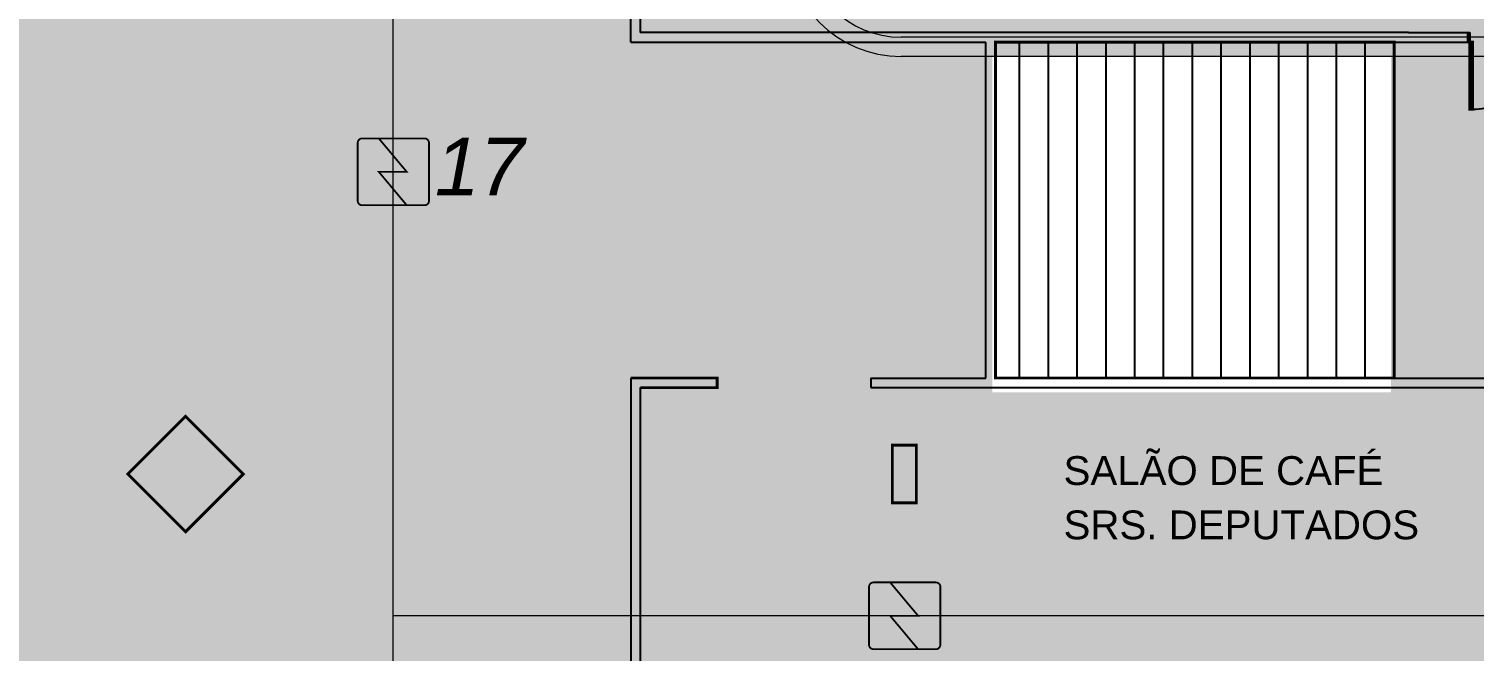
# Model space of a CAD drawing. Header units: metres. Extents: x -331 to 2982, y 362 to 2539.
# Drawn here: x 868.12 to 883.17, y 923.14 to 929.62 of the extents above; entities that cross this region are included whole.
import ezdxf

# ---------------------------------------------------------------- set-up
doc = ezdxf.new("R2010")
doc.units = ezdxf.units.M
doc.layers.get('0').update_dxf_attribs({"color": 251})
doc.layers.add('_salas', color=251, linetype='Continuous', plot=False)
for name, color, linetype in [('DET. FUMAÇA', 1, 'Continuous'), ('Div', 251, 'Continuous'), ('Pis', 251, 'Continuous')]:
    doc.layers.add(name, color=color, linetype=linetype)
doc.styles.add('DESTAQUE', font='arial.ttf', dxfattribs={"height": 0.4})
doc.styles.add('X3G_ENTITY_141699A3', font='arial.ttf', dxfattribs={"height": 0.6})

# ---------------------------------------------------------------- blocks, each defined once
blk = doc.blocks.new('Detector de fumaça')
at = {"layer": 'DET. FUMAÇA', "linetype": 'Continuous', "lineweight": 15, "const_width": 0.0187}
blk.add_lwpolyline([(774.599, 539.816), (775.249, 539.816, -0.414214), (775.296, 539.769), (775.296, 539.167, -0.414214), (775.249, 539.12), (774.599, 539.12, -0.414214), (774.553, 539.167), (774.553, 539.769, -0.414214)], format="xyb", close=True, dxfattribs=at)
blk.add_lwpolyline([(774.773, 539.816), (775.064, 539.468), (774.773, 539.468), (775.064, 539.12)], dxfattribs=at)

msp = doc.modelspace()

# ---------------------------------------------------------------- hatches: boundary and pattern name
at = {"layer": '_salas', "transparency": 33554559}
h = msp.add_hatch(color=256, dxfattribs=at)
h.dxf.hatch_style = 1
h.paths.add_polyline_path([(895.216, 949.386), (890.256, 949.386), (890.256, 949.186), (891.596, 949.186), (891.596, 947.711, -1.003891), (891.596, 942.561), (891.596, 941.386), (875.356, 941.386), (875.356, 916.636), (875.356, 909.392), (875.356, 905.926), (895.216, 905.926)])
h.paths.add_polyline_path([(882.306, 925.836), (878.156, 925.836), (878.156, 929.336), (882.306, 929.336)], flags=16)
h = msp.add_hatch(color=256, dxfattribs=at)
h.dxf.hatch_style = 1
h.paths.add_polyline_path([(875.371, 941.383), (874.471, 941.383), (874.471, 941.733), (874.371, 941.733), (874.371, 940.955), (870.171, 940.955), (870.171, 941.733), (869.871, 941.733), (869.871, 941.133), (828.921, 941.133), (828.921, 940.933), (829.131, 940.933), (829.131, 938.233), (828.531, 938.233), (828.531, 916.633), (875.371, 916.633)])

# ---------------------------------------------------------------- linework, layer by layer
at = {"lineweight": 0}
msp.add_lwpolyline([(882.339, 929.486), (878.189, 929.486), (878.189, 925.986), (882.339, 925.986)], close=True, dxfattribs=at)
at = {"layer": 'Div', "color": 150, "linetype": 'Continuous', "lineweight": 0}
for p, q in [((871.917, 922.563), (871.917, 939.904)), ((891.29, 923.509), (871.917, 923.509))]:
    msp.add_line(p, q, dxfattribs=at)
at = {"layer": 'Div', "color": 230, "linetype": 'Continuous', "lineweight": 0}
for p, q in [((897.649, 929.536), (877.206, 929.536)), ((897.649, 929.335), (877.206, 929.336))]:
    msp.add_line(p, q, dxfattribs=at)
at = {"layer": 'Div', "lineweight": 0, "ltscale": 0.8}
for p, q in [((883.107, 929.586), (883.107, 929.486)), ((883.107, 929.586), (883.127, 929.586)), ((883.107, 929.486), (883.127, 929.486)), ((883.127, 929.586), (883.127, 929.486))]:
    msp.add_line(p, q, dxfattribs=at)
msp.add_lwpolyline([(883.127, 928.786), (883.157, 928.786), (883.157, 929.486), (883.127, 929.486)], close=True, dxfattribs=at)
at = {"layer": 'Div', "color": 230, "linetype": 'Continuous', "lineweight": 0}
for radius in [1.2, 1]:
    msp.add_arc((877.206, 930.536), radius, 180, 270, dxfattribs=at)
at = {"layer": 'Pis'}
for p, q in [((874.389, 929.486), (874.389, 941.886)), ((874.489, 929.936), (874.489, 929.586)), ((874.389, 929.486), (878.089, 929.486)), ((882.489, 929.586), (874.489, 929.586)), ((878.089, 925.986), (878.089, 929.486)), ((878.089, 925.986), (878.089, 929.486)), ((878.189, 925.986), (878.189, 929.486)), ((878.189, 929.486), (882.489, 929.486)), ((878.439, 925.986), (878.439, 929.486)), ((878.739, 925.986), (878.739, 929.486)), ((879.039, 925.986), (879.039, 929.486)), ((879.339, 925.986), (879.339, 929.486)), ((879.639, 925.986), (879.639, 929.486)), ((879.939, 925.986), (879.939, 929.486)), ((880.239, 925.986), (880.239, 929.486)), ((880.539, 925.986), (880.539, 929.486)), ((880.839, 925.986), (880.839, 929.486)), ((881.139, 925.986), (881.139, 929.486)), ((881.439, 925.986), (881.439, 929.486)), ((881.739, 925.986), (881.739, 929.486)), ((882.039, 925.986), (882.039, 929.486)), ((882.339, 925.986), (882.339, 929.486)), ((882.489, 929.586), (883.107, 929.586)), ((882.489, 929.486), (883.107, 929.486)), ((883.107, 929.586), (883.107, 929.486)), ((883.107, 929.586), (883.127, 929.586)), ((883.107, 929.486), (883.107, 929.586)), ((883.107, 929.486), (883.127, 929.486)), ((883.127, 929.586), (883.127, 929.486)), ((874.389, 925.986), (875.289, 925.986)), ((874.389, 925.986), (874.389, 925.886)), ((874.389, 925.886), (874.389, 916.986)), ((874.489, 925.886), (874.489, 921.256)), ((875.289, 925.986), (875.289, 925.886)), ((876.889, 925.986), (876.889, 925.886)), ((876.889, 925.986), (878.089, 925.986)), ((876.889, 925.886), (884.478, 925.886)), ((878.189, 925.986), (884.4, 925.986))]:
    msp.add_line(p, q, dxfattribs=at)
at = {"layer": 'Pis', "const_width": 0.03}
for points in [[(882.339, 929.486), (878.189, 929.486), (878.189, 925.986), (882.339, 925.986)], [(883.127, 928.786), (883.157, 928.786), (883.157, 929.486), (883.127, 929.486)], [(870.355, 924.986), (869.754, 925.587), (869.153, 924.986), (869.754, 924.385)], [(877.114, 924.686), (877.114, 925.286), (877.364, 925.286), (877.364, 924.686)]]:
    msp.add_lwpolyline(points, close=True, dxfattribs=at)
msp.add_lwpolyline([(874.389, 925.986), (875.289, 925.986), (875.289, 925.886), (874.489, 925.886)], dxfattribs=at)
at = {"layer": 'Pis'}
msp.add_arc((883.157, 929.438), 0.652, 270, 4.2422, dxfattribs=at)

# ---------------------------------------------------------------- block references
at = {"layer": 'DET. FUMAÇA', "linetype": 'Continuous', "lineweight": 0}
for p in [(96.993, 388.666), (102.318, 384.041)]:
    msp.add_blockref('Detector de fumaça', p, dxfattribs=at)

# ---------------------------------------------------------------- texts
at = {"layer": 'Div', "color": 5, "linetype": 'Continuous', "lineweight": 0, "true_color": 0x0000ff, "insert": (872.349, 928.49), "char_height": 0.6, "attachment_point": 1, "style": 'X3G_ENTITY_141699A3'}
msp.add_mtext_dynamic_manual_height_columns('{\\fArial|b0|i1|c0|p34;17}', width=13.3188, gutter_width=2.5, heights=[0], dxfattribs=at)
at = {"layer": 'Pis', "style": 'DESTAQUE'}
for s, p in [('SALÃO DE CAFÉ', (878.897, 924.872)), ('SRS. DEPUTADOS', (878.897, 924.306))]:
    msp.add_text(s, height=0.3, dxfattribs=at).set_placement(p)

doc.saveas('drawing.dxf')
